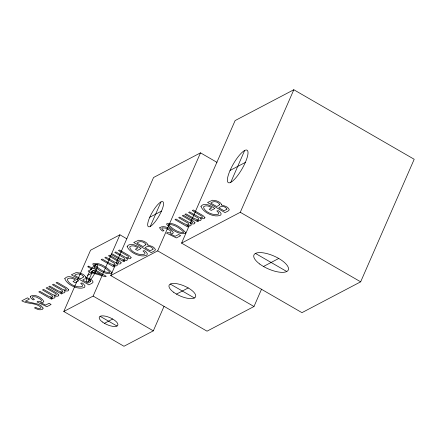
<?xml version="1.0" encoding="UTF-8"?>
<svg xmlns="http://www.w3.org/2000/svg" width="436" height="436" viewBox="0 0 436 436"><rect width="100%" height="100%" fill="white"/><g stroke="black" fill="none" stroke-linecap="round" stroke-linejoin="round"><path stroke-width="0.65" d="M164.034 306.334L153.325 330.848L123.977 346.26L63.787 311.495L76.9 281.471M77.439 280.244L90.552 250.22L119.905 234.802L126.849 238.814M88.099 281.727L92.917 270.696M93.985 268.249L95.593 264.57M63.787 311.495L93.135 296.077L105.18 268.505M105.714 267.279L119.905 234.802M261.573 289.133L253.986 306.508L207.024 331.175L110.722 275.547L115.055 265.617M116.14 263.137L153.554 177.507L200.511 152.845L216.954 162.339M150.262 226.448L160.971 201.939M110.722 275.547L157.679 250.88L200.511 152.845M190.232 223.314L235.118 120.57L293.82 89.74L414.2 159.276L360.659 281.825L301.963 312.656L181.578 243.119L189.153 225.788M230.742 182.357L244.661 150.496M181.578 243.119L240.28 212.288L293.82 89.74M230.066 170.438A18.748 4.998 -60 0 1 247.544 150.627A18.748 4.998 -60 0 1 235.489 178.22A18.748 4.998 -60 0 1 230.066 170.438L245.332 162.421M149.744 217.275A14.426 3.842 -60 0 1 163.189 202.037A14.426 3.842 -60 0 1 153.913 223.265A14.426 3.842 -60 0 1 149.744 217.275L161.484 211.111M87.734 275.307L95.953 270.99A10.099 2.692 -60 0 1 90.655 279.498M104.444 323.327L112.662 319.01M176.482 294.109L188.221 287.945M263.491 266.478L278.751 258.461M240.28 212.288L360.659 281.825M255.469 253.43L286.768 271.508M157.679 250.88L253.986 306.508M170.312 284.076L194.391 297.979M93.135 296.077L153.325 330.848M100.127 316.302L116.979 326.035M94.819 265.077A10.099 2.692 -60 0 1 96.187 270.434M90.187 280.01A10.099 2.692 -60 0 1 86.295 280.839A10.099 2.692 -60 0 1 89.484 271.857M90.508 270.178A10.099 2.692 -60 0 1 91.587 268.609M91.952 268.124A10.099 2.692 -60 0 1 93.963 265.824M58.816 295.03L58.266 295.973A5.205 1.951 23.6 0 1 55.497 296.044L54.129 295.69L55.149 296.965L54.604 297.892A5.341 2 23.6 0 1 51.84 297.99L50.663 297.684L52.44 298.715L51.503 299.205L38.815 291.875L39.861 291.324L48.02 295.99L51.214 297.09A3.75 1.406 23.6 0 0 52.827 296.573L51.928 295.466L42.488 289.945L43.54 289.395L52.712 294.573A3.325 1.248 23.6 0 0 55.345 295.199L56.418 294.791L55.906 293.766L46.156 288.022L47.197 287.471L56.898 293.106L58.816 295.03M68.757 289.809L68.207 290.752A5.205 1.951 23.6 0 1 65.438 290.823L64.07 290.469L65.089 291.744L64.544 292.67A5.341 2 23.6 0 1 61.781 292.769L60.604 292.463L62.381 293.493L61.443 293.984L48.756 286.654L49.802 286.103L57.961 290.768L61.149 291.869A3.75 1.406 23.6 0 0 62.768 291.352L61.868 290.245L52.429 284.724L53.481 284.174L62.653 289.351A3.325 1.248 23.6 0 0 65.286 289.978L66.359 289.569L65.847 288.545L56.097 282.8L57.138 282.25L66.833 287.885L68.757 289.809M121.164 262.766L120.614 263.704A5.205 1.951 23.6 0 1 117.845 263.78L116.477 263.426L117.497 264.696L116.952 265.628A5.341 2 23.6 0 1 114.188 265.726L113.011 265.42L114.788 266.445L113.851 266.941L101.163 259.611L102.209 259.06L110.368 263.72L113.562 264.826A3.75 1.406 23.6 0 0 115.18 264.303L114.276 263.197L104.836 257.676L105.888 257.126L115.06 262.309A3.325 1.248 23.6 0 0 117.698 262.935L118.766 262.521L118.254 261.496L108.504 255.752L109.545 255.207L119.246 260.842L121.164 262.766M131.105 257.545L130.555 258.483A5.205 1.951 23.6 0 1 127.786 258.559L126.418 258.205L127.437 259.475L126.892 260.406A5.341 2 23.6 0 1 124.129 260.505L122.952 260.199L124.729 261.224L123.791 261.72L111.104 254.39L112.15 253.839L120.309 258.499L123.502 259.605A3.75 1.406 23.6 0 0 125.116 259.082L124.216 257.976L114.777 252.455L115.829 251.904L125.001 257.087A3.325 1.248 23.6 0 0 127.634 257.714L128.707 257.3L128.195 256.275L118.445 250.531L119.486 249.986L129.181 255.621L131.105 257.545M194.99 222.763L194.434 223.701A5.205 1.951 23.6 0 1 191.671 223.777L190.303 223.423L191.317 224.693L190.777 225.625A5.341 2 23.6 0 1 188.014 225.723L186.831 225.412L188.614 226.442L187.676 226.933L174.983 219.602L176.035 219.052L184.188 223.717L187.382 224.823A3.75 1.406 23.6 0 0 189.001 224.3L188.096 223.194L178.662 217.673L179.708 217.123L188.881 222.3A3.325 1.248 23.6 0 0 191.518 222.932L192.592 222.518L192.074 221.493L182.324 215.749L183.371 215.199L193.066 220.834L194.99 222.763M204.931 217.542L204.375 218.48A5.205 1.951 23.6 0 1 201.612 218.556L200.244 218.202L201.258 219.472L200.718 220.403A5.341 2 23.6 0 1 197.955 220.502L196.772 220.191L198.554 221.221L197.617 221.711L184.924 214.381L185.976 213.831L194.129 218.496L197.323 219.602A3.75 1.406 23.6 0 0 198.941 219.079L198.037 217.973L188.603 212.452L189.649 211.901L198.821 217.079A3.325 1.248 23.6 0 0 201.459 217.711L202.527 217.297L202.015 216.272L192.265 210.528L193.311 209.978L203.007 215.613L204.931 217.542M43.131 308.138L42.363 309.413L40.085 309.8A5.515 2.066 23.6 0 1 36.962 309.059L34.52 307.941L35.371 307.244L36.962 308.029A3.613 1.352 23.6 0 0 39.643 308.617L40.984 307.925L40.842 307.276C35.774 302.399 27.637 304.372 21.8 300.813L27.446 297.848L29.512 299.042L25.326 301.238L37.883 304.121A6.289 2.354 23.6 0 1 41.109 305.8L43.131 308.138M30.291 296.393L30.455 297.412L32.199 299.249L33.158 299.908L34.449 299.439L33.212 298.497A3.793 1.422 23.6 0 1 32.787 296.66L36.101 296.911L40.39 299.2A4.115 1.542 23.6 0 1 41.464 300.54L41.011 301.434L39.627 301.641L37.758 301.271L37.038 301.941L46.865 306.704L51.11 304.47L49.055 303.287L45.649 305.075L40.477 302.6L42.706 302.562L43.823 301.614C41.927 297.33 34.417 293.619 30.291 296.393M159.827 227.603L159.985 228.628L161.734 230.464L162.693 231.118L163.985 230.655L162.742 229.712A3.793 1.422 23.6 0 1 162.317 227.875L165.636 228.126L169.926 230.415A4.115 1.542 23.6 0 1 170.999 231.756L170.547 232.65L169.163 232.857L167.293 232.486L166.574 233.156L176.4 237.92L180.646 235.685L178.591 234.503L175.179 236.29L170.013 233.81L172.242 233.778L173.359 232.829C171.462 228.546 163.952 224.834 159.827 227.603M85.598 276.887L85.543 277.612C88.41 277.934 92.11 279.122 93.141 282.076L92.1 283.209L88.895 284.888L71.379 274.773L76.305 272.505L80.366 273.127A6.142 2.3 23.6 0 1 84.23 275.198L85.598 276.887M147.946 244.623L147.891 245.343C150.758 245.67 154.464 246.858 155.489 249.806L154.448 250.94L151.243 252.624L133.727 242.503L138.653 240.241L142.714 240.863A6.142 2.3 23.6 0 1 146.578 242.928L147.946 244.623M221.766 204.615L221.711 205.34C224.578 205.661 228.284 206.849 229.309 209.803L228.273 210.937L225.069 212.621L207.552 202.5L212.479 200.233L216.539 200.86A6.142 2.3 23.6 0 1 220.403 202.925L221.766 204.615M64.79 278.588C66.757 284.763 78.638 290.48 84.682 287.264L84.944 285.803L83.581 284.043L82.251 282.98L80.655 283.182L82.622 285.226L82.475 286.278C77.853 288.463 67.842 284.168 67.318 279.089C69.722 277.062 73.379 278.43 75.521 280.174L73.014 281.493L75.068 282.681L78.698 280.784C75.417 278.381 68.201 274.13 64.79 278.588M127.138 246.324C129.105 252.493 140.986 258.21 147.03 255L147.292 253.539L145.929 251.779L144.599 250.711L143.003 250.918L144.97 252.962L144.823 254.008C140.201 256.194 130.19 251.899 129.666 246.825C132.07 244.792 135.727 246.16 137.874 247.904L135.362 249.223L137.416 250.411L141.046 248.52C137.765 246.111 130.549 241.86 127.138 246.324M200.958 206.321C202.925 212.49 214.812 218.207 220.85 214.992L221.112 213.536L219.749 211.776L218.42 210.708L216.828 210.91L218.796 212.959L218.649 214.005C214.022 216.191 204.01 211.896 203.492 206.822C205.89 204.789 209.547 206.157 211.694 207.901L209.182 209.22L211.237 210.408L214.866 208.512C211.585 206.108 204.37 201.857 200.958 206.321M94.917 264.608L94.868 264.93C98.481 268.576 104.46 273.11 109.763 272.429L109.818 272.102C106.204 268.429 100.242 263.96 94.917 264.608M168.737 224.605L168.688 224.927C172.307 228.573 178.286 233.107 183.589 232.421L183.643 232.099C180.03 228.426 174.062 223.957 168.737 224.605M111.932 272.723L111.796 273.263C105.136 275.258 96.754 269.186 92.759 264.194L92.933 263.726C99.648 261.889 107.741 267.775 111.932 272.723M185.752 232.72L185.622 233.26C178.956 235.249 170.58 229.183 166.579 224.191L166.759 223.723C173.468 221.886 181.567 227.772 185.752 232.72M83.532 276.985L80.6 278.849L74.578 275.372C77.232 272.843 81.532 273.775 83.516 276.555L83.532 276.985M145.88 244.721L142.948 246.585L136.926 243.103C139.58 240.574 143.88 241.511 145.864 244.285L145.88 244.721M219.7 204.718L216.768 206.577L210.746 203.1C213.4 200.571 217.706 201.508 219.69 204.282L219.7 204.718M90.721 281.383L87.958 283.1L82.666 280.043C85.058 277.83 88.873 278.479 90.71 281.002L90.721 281.383M153.069 249.114L150.311 250.836L145.014 247.779C147.406 245.566 151.227 246.215 153.058 248.738L153.069 249.114M226.894 209.111L224.131 210.833L218.839 207.776C221.232 205.563 225.047 206.206 226.878 208.735L226.894 209.111M88.693 266.156L87.647 266.707L91.838 269.132L88.132 271.078L90.105 272.217L105.354 276.729L106.21 276.277L94.857 269.721L96.013 269.116L94.04 267.976L92.89 268.581L88.693 266.156M93.811 270.271L91.135 271.677L101.708 274.833L93.811 270.271M259.698 264.003A18.748 7.025 23.6 0 0 288.212 270.162A18.748 7.025 23.6 0 0 265.448 253.245A18.748 7.025 23.6 0 0 259.698 264.003M173.566 292.207A14.426 5.401 23.6 0 0 195.497 296.949A14.426 5.401 23.6 0 0 177.992 283.929A14.426 5.401 23.6 0 0 173.566 292.207M102.406 321.991A10.099 3.782 23.6 0 0 117.758 325.31A10.099 3.782 23.6 0 0 105.501 316.204A10.099 3.782 23.6 0 0 102.406 321.991"/></g></svg>
